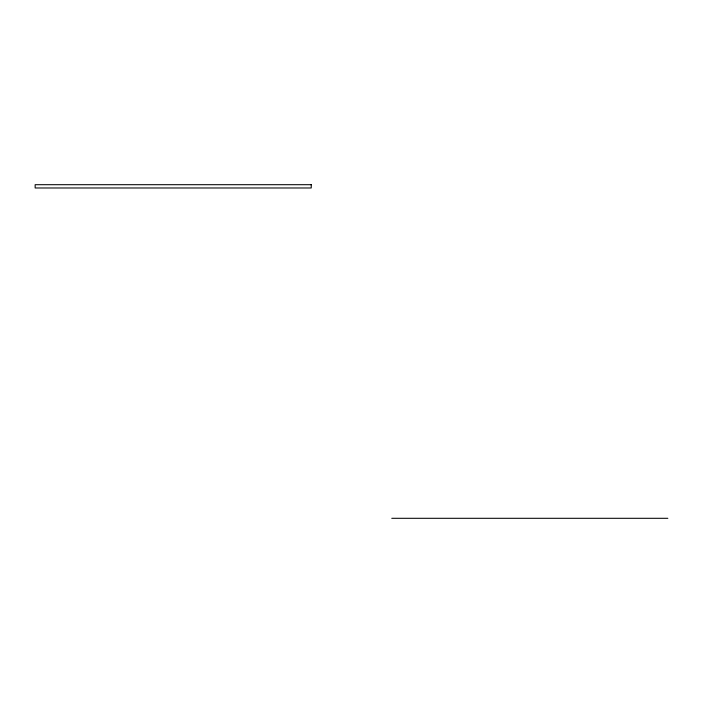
<?xml version="1.0" encoding="UTF-8"?>
<svg xmlns="http://www.w3.org/2000/svg" width="703" height="703" viewBox="0 0 703 703"><rect width="100%" height="100%" fill="white"/><g stroke="black" fill="none" stroke-linecap="round" stroke-linejoin="round"><path stroke-width="1.05" d="M391.764 518.304L667.85 518.304M311.236 184.696L35.15 184.696L35.15 187.982L311.236 187.982L311.236 184.696"/></g></svg>
